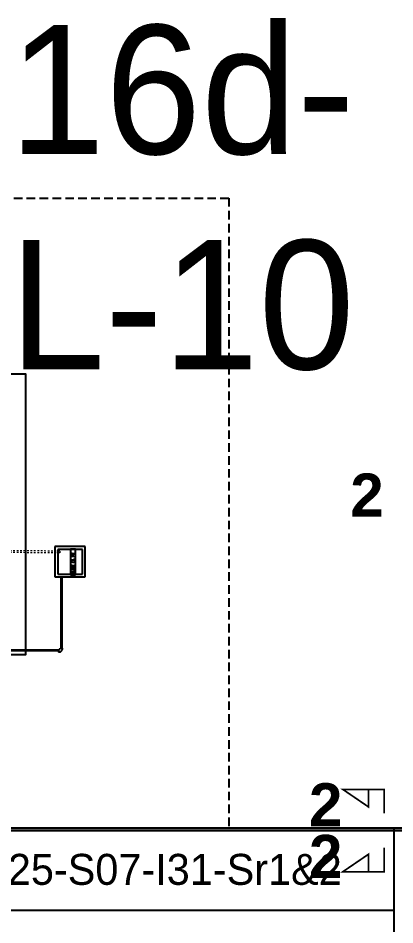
# Model space of a CAD drawing. Header units: metres. Extents: x 529385 to 529746, y 2675127 to 2675477.
# Drawn here: x 529594.4 to 529616.3, y 2675283.5 to 2675336.1 of the extents above; entities that cross this region are included whole.
import ezdxf
from ezdxf.enums import TextEntityAlignment as Align

# ---------------------------------------------------------------- set-up
doc = ezdxf.new("R2010")
doc.units = ezdxf.units.M
for name, pattern in [('( Dashed )', [0.75, 0.5, -0.25]), ('CENTER2', [1.125, 0.75, -0.125, 0.125, -0.125]), ('DASHED', [0.75, 0.5, -0.25]), ('HIDDEN', [0.375, 0.25, -0.125])]:
    doc.linetypes.add(name, pattern=pattern)
for name, color, linetype in [('E-Inverter Grouping', 2, 'Continuous'), ('IDT', 7, 'Continuous'), ('LT Cable(AG) INV to LT Panel BL-10', 2, 'Continuous'), ('Messenger Wire Block-10 (Master Path)', 30, 'Continuous'), ('Messenger Wire Block-10 (MW Path)', 191, 'Continuous'), ('MMS Block Numbering', 7, 'Continuous'), ('MMS Table Block-10', 8, 'Continuous'), ('Section Marking BL-10', 2, 'Continuous')]:
    doc.layers.add(name, color=color, linetype=linetype)
doc.styles.add('Adani Regular', font='Adani Regular.ttf')
doc.styles.add('BoldTextStyle', font='arialbd.ttf')
doc.styles.add('RomanS', font='romans.shx')
doc.styles.get("Standard").update_dxf_attribs({"font": 'Adani Regular.ttf'})
doc.linetypes.add('FOUNDATION LAYOUT$0$FENCELINE1', pattern='A,6.35,-2.54,[133,ltypeshp.shx,S=2.54,R=0,X=-2.54,Y=0],-2.54,25.4', length=36.83)

# ---------------------------------------------------------------- blocks, each defined once
blk = doc.blocks.new('MMS Table (32.292 x 4.788)')
at = {"color": 0}
blk.add_lwpolyline([(0, -0.002), (0, 4.786), (32.292, 4.786), (32.292, -0.002)], close=True, dxfattribs=at)
at = {"color": 7}
blk.add_attdef('ID1', text='', height=1.8, dxfattribs=at).set_placement((16.146, 2.392), align=Align.MIDDLE_CENTER)
blk = doc.blocks.new('IDT')
at = {"layer": 'IDT', "color": 8, "linetype": '( Dashed )', "ltscale": 100}
for p, q in [((9.893, 22.22), (9.893, 22.349)), ((9.893, 22.22), (9.893, 22.349)), ((9.663, 22.119), (9.791, 22.119)), ((9.663, 22.119), (9.791, 22.119))]:
    blk.add_line(p, q, dxfattribs=at)
at = {"layer": 'IDT', "color": 8, "linetype": 'DASHED', "lineweight": 0, "ltscale": 20}
for p, q in [((24.537, 22.345), (9.893, 22.345)), ((24.537, 22.345), (9.893, 22.345)), ((9.893, 22.225), (24.537, 22.225)), ((9.893, 22.225), (24.537, 22.225)), ((9.667, 22.129), (9.667, 17.986)), ((9.667, 22.129), (9.667, 17.986)), ((9.787, 17.986), (9.787, 22.129)), ((9.787, 17.986), (9.787, 22.129))]:
    blk.add_line(p, q, dxfattribs=at)
at = {"layer": 'IDT', "color": 8, "linetype": 'CENTER2', "lineweight": 0, "ltscale": 500}
for p, q in [((24.527, 22.285), (9.893, 22.285)), ((24.527, 22.285), (9.893, 22.285)), ((9.727, 22.119), (9.727, 17.986)), ((9.727, 22.119), (9.727, 17.986))]:
    blk.add_line(p, q, dxfattribs=at)
at = {"layer": 'IDT', "color": 253}
for p, q in [((10.103, 17.985), (8.343, 17.985)), ((8.343, 17.985), (8.343, 16.225)), ((10.103, 16.225), (10.103, 17.985)), ((9.943, 17.825), (8.503, 17.825)), ((8.503, 17.825), (8.503, 16.385)), ((9.198, 17.863), (8.91, 17.863)), ((8.91, 17.863), (8.91, 16.372)), ((9.198, 16.372), (9.198, 17.863)), ((9.943, 16.385), (9.943, 17.825)), ((8.503, 16.385), (9.943, 16.385)), ((8.91, 16.372), (9.198, 16.372)), ((8.343, 16.225), (10.103, 16.225))]:
    blk.add_line(p, q, dxfattribs=at)
at = {"layer": 'IDT', "color": 253, "linetype": 'HIDDEN', "lineweight": 0, "ltscale": 0.3}
for p, q in [((9.828, 16.582), (12.728, 16.574)), ((9.828, 16.482), (12.728, 16.474)), ((9.829, 16.482), (9.829, 16.582))]:
    blk.add_line(p, q, dxfattribs=at)
at = {"layer": 'IDT', "color": 243, "linetype": 'DASHED'}
blk.add_lwpolyline([(45.5, 32.586), (45.5, -4.032), (0, -4.032), (0, 32.586)], close=True, dxfattribs=at)
at = {"layer": 'IDT', "color": 7, "linetype": 'FOUNDATION LAYOUT$0$FENCELINE1', "ltscale": 0.01}
blk.add_lwpolyline([(19.911, 22.485), (11.801, 22.485), (11.801, 6.21), (19.731, 6.21), (25.552, 6.21), (25.552, 9.06)], dxfattribs=at)
at = {"layer": 'IDT', "color": 8, "linetype": '( Dashed )', "ltscale": 100}
for centre, radius, start, end in [((9.881, 22.13), 0.219, 87.045, 182.955), ((9.881, 22.13), 0.219, 87.045, 182.955), ((9.909, 22.103), 0.119, 97.7996, 172.2004), ((9.909, 22.103), 0.119, 97.7996, 172.2004)]:
    blk.add_arc(centre, radius, start, end, dxfattribs=at)
at = {"layer": 'IDT', "color": 7, "style": 'RomanS', "width": 0.85}
blk.add_text('BURNT OIL PIT', height=0.144, rotation=270, dxfattribs=at).set_placement((8.982, 17.814))

msp = doc.modelspace()

# ---------------------------------------------------------------- linework, layer by layer
at = {"layer": 'E-Inverter Grouping', "color": 3}
msp.add_lwpolyline([(529616.223, 2675246.789), (529551.539, 2675246.789), (529551.539, 2675274.077), (529583.931, 2675274.077), (529583.931, 2675289.077), (529616.223, 2675289.077)], close=True, dxfattribs=at)
at = {"layer": 'LT Cable(AG) INV to LT Panel BL-10', "color": 5}
for points in [[(529578.736, 2675308.422), (529574.29, 2675308.422, 0.056429), (529574.089, 2675308.399), (529572.514, 2675308.038, -0.056429), (529572.313, 2675308.015), (529568.673, 2675308.015, 0.414214), (529567.773, 2675307.115), (529567.773, 2675290.73, 0.020586), (529567.776, 2675290.656), (529567.88, 2675289.397, -0.020586), (529567.883, 2675289.323), (529567.883, 2675289.075), (529617.117, 2675289.075, 0.414214), (529618.017, 2675289.975), (529618.017, 2675310.675, -0.414214), (529618.917, 2675311.575), (529710.861, 2675311.575, 0.414214), (529711.761, 2675312.475), (529711.761, 2675312.69)], [(529578.736, 2675308.397), (529574.29, 2675308.397, 0.056429), (529574.089, 2675308.374), (529572.514, 2675308.013, -0.056429), (529572.313, 2675307.99), (529568.698, 2675307.99, 0.414214), (529567.798, 2675307.09), (529567.798, 2675290.731, 0.020586), (529567.801, 2675290.657), (529567.905, 2675289.398, -0.020586), (529567.908, 2675289.324), (529567.908, 2675289.1), (529617.092, 2675289.1, 0.414214), (529617.992, 2675290), (529617.992, 2675310.7, -0.414214), (529618.892, 2675311.6), (529646.077, 2675311.6, 0.414214), (529646.977, 2675312.5), (529646.977, 2675312.69)]]:
    msp.add_lwpolyline(points, format="xyb", dxfattribs=at)
at = {"layer": 'Messenger Wire Block-10 (Master Path)'}
msp.add_lwpolyline([(529567.745, 2675288.937), (529618.154, 2675288.937)], dxfattribs=at)
at = {"layer": 'Messenger Wire Block-10 (MW Path)', "const_width": 0.1}
msp.add_lwpolyline([(529567.745, 2675288.937), (529618.154, 2675288.937)], dxfattribs=at)
at = {"layer": 'Section Marking BL-10', "color": 94, "lineweight": 35, "true_color": 0x00a500, "const_width": 0.1}
for points in [[(529615.654, 2675289.937), (529615.654, 2675291.327), (529613.254, 2675291.327), (529614.734, 2675290.317), (529614.734, 2675291.327)], [(529615.654, 2675287.937), (529615.654, 2675286.547), (529613.254, 2675286.547), (529614.734, 2675287.557), (529614.734, 2675286.547)]]:
    msp.add_lwpolyline(points, dxfattribs=at)

# ---------------------------------------------------------------- block references
at = {"layer": 'IDT', "color": 8, "rotation": 180}
msp.add_blockref('IDT', (529606.631, 2675321.663), dxfattribs=at)
at = {"layer": 'MMS Table Block-10'}
msp.add_blockref('MMS Table (32.292 x 4.788)', (529583.931, 2675284.291), dxfattribs=at).add_auto_attribs({'ID1': 'B10-R25-S07-I31-Sr1&2'})

# ---------------------------------------------------------------- texts
at = {"layer": 'MMS Block Numbering', "insert": (529600.555, 2675325.695), "char_height": 7.5, "attachment_point": 5, "style": 'Adani Regular'}
msp.add_mtext_dynamic_manual_height_columns('A16d-\\PBL-10', width=41.53538, gutter_width=1, heights=[0], dxfattribs=at)
at = {"layer": 'Section Marking BL-10', "color": 94, "true_color": 0x00a500, "style": 'BoldTextStyle'}
for p in [(529614.654, 2675308.437), (529612.254, 2675290.437), (529612.254, 2675287.437)]:
    msp.add_text('2', height=2.5, dxfattribs=at).set_placement(p, align=Align.MIDDLE_CENTER)

doc.saveas('drawing.dxf')
